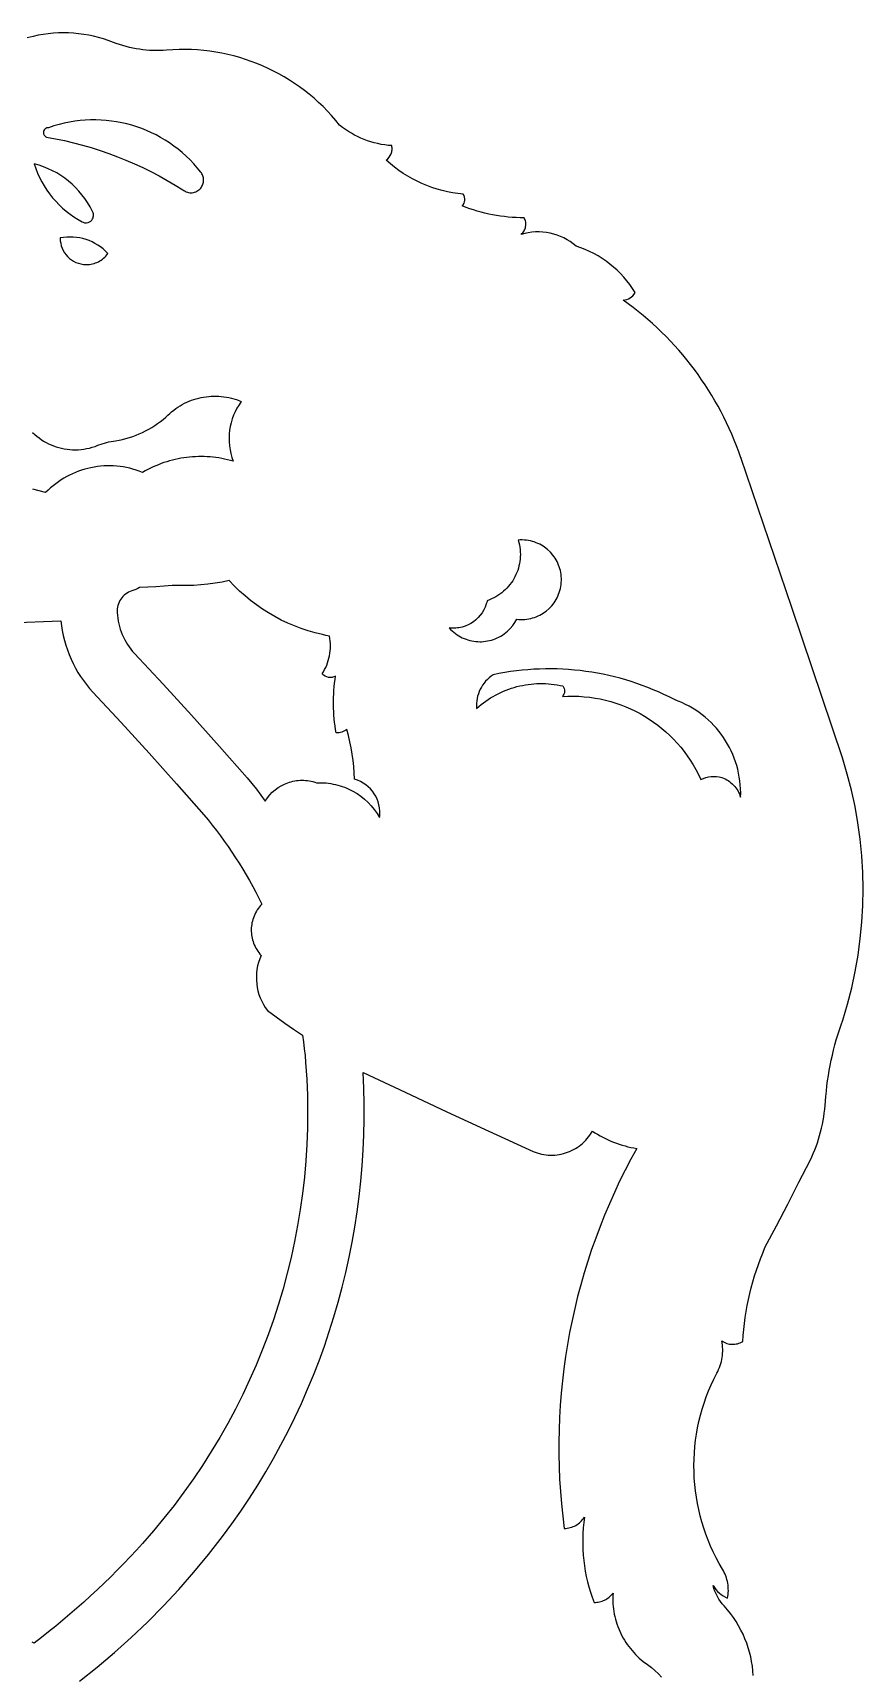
# Model space of a CAD drawing. Extents: x 0 to 100, y 284 to 419.
# Drawn here: x 58.4 to 100.5, y 335.5 to 418.7 of the extents above; entities that cross this region are included whole.
import ezdxf

# ---------------------------------------------------------------- set-up
doc = ezdxf.new("R2010")
doc.units = 0
doc.layers.add('LAYER_0', color=7, linetype='CONTINUOUS')

msp = doc.modelspace()

# ---------------------------------------------------------------- linework, layer by layer
at = {"layer": 'LAYER_0', "color": 0}
for points in [[(94.925, 335.529), (94.907, 335.767), (94.879, 336.005), (94.842, 336.241), (94.794, 336.476), (94.736, 336.709), (94.669, 336.94), (94.592, 337.169), (94.505, 337.394), (94.407, 337.616), (94.3, 337.835), (94.184, 338.05), (94.057, 338.261), (93.921, 338.467), (93.775, 338.668), (93.619, 338.864), (93.453, 339.054), (93.355, 339.165), (93.264, 339.282), (93.181, 339.404), (93.106, 339.532), (93.04, 339.664), (92.982, 339.8), (92.934, 339.94), (92.895, 340.083), (92.962, 339.979), (93.037, 339.882), (93.12, 339.791), (93.209, 339.707), (93.304, 339.63), (93.406, 339.56), (93.513, 339.499), (93.625, 339.446), (93.641, 339.54), (93.653, 339.636), (93.66, 339.731), (93.663, 339.826), (93.662, 339.922), (93.656, 340.016), (93.646, 340.111), (93.631, 340.205), (93.613, 340.298), (93.59, 340.39), (93.564, 340.481), (93.532, 340.571), (93.497, 340.66), (93.457, 340.747), (93.414, 340.832), (93.367, 340.916), (93.201, 341.202), (93.046, 341.493), (92.9, 341.787), (92.765, 342.084), (92.639, 342.384), (92.524, 342.689), (92.419, 342.995), (92.324, 343.304), (92.238, 343.615), (92.163, 343.928), (92.098, 344.244), (92.044, 344.56), (91.998, 344.878), (91.964, 345.197), (91.939, 345.517), (91.925, 345.838), (91.92, 346.158), (91.926, 346.479), (91.942, 346.799), (91.968, 347.12), (92.004, 347.439), (92.05, 347.757), (92.107, 348.075), (92.174, 348.39), (92.25, 348.705), (92.338, 349.017), (92.435, 349.327), (92.542, 349.635), (92.659, 349.939), (92.787, 350.241), (92.925, 350.54), (93.074, 350.835), (93.124, 350.929), (93.17, 351.026), (93.211, 351.123), (93.248, 351.222), (93.281, 351.323), (93.308, 351.424), (93.332, 351.528), (93.351, 351.631), (93.364, 351.736), (93.373, 351.841), (93.378, 351.946), (93.378, 352.052), (93.373, 352.157), (93.363, 352.263), (93.349, 352.369), (93.33, 352.474), (93.39, 352.435), (93.453, 352.401), (93.517, 352.372), (93.582, 352.348), (93.65, 352.329), (93.718, 352.314), (93.786, 352.305), (93.855, 352.3), (93.924, 352.3), (93.994, 352.305), (94.062, 352.315), (94.131, 352.33), (94.198, 352.349), (94.264, 352.374), (94.329, 352.403), (94.392, 352.438), (94.414, 352.745), (94.443, 353.051), (94.478, 353.357), (94.52, 353.661), (94.569, 353.965), (94.623, 354.267), (94.685, 354.568), (94.752, 354.867), (94.826, 355.166), (94.907, 355.462), (94.993, 355.757), (95.086, 356.05), (95.185, 356.341), (95.29, 356.63), (95.401, 356.917), (95.519, 357.202), (96.097, 358.299), (96.67, 359.398), (97.239, 360.5), (97.802, 361.605), (97.884, 361.782), (97.962, 361.959), (98.035, 362.139), (98.104, 362.32), (98.169, 362.503), (98.229, 362.687), (98.284, 362.873), (98.335, 363.059), (98.382, 363.247), (98.424, 363.436), (98.461, 363.626), (98.495, 363.817), (98.522, 364.008), (98.546, 364.201), (98.565, 364.394), (98.601, 364.852), (98.626, 365.115), (98.657, 365.378), (98.691, 365.64), (98.731, 365.902), (98.775, 366.163), (98.823, 366.422), (98.876, 366.681), (98.933, 366.939), (98.995, 367.196), (99.061, 367.453), (99.131, 367.707), (99.206, 367.961), (99.286, 368.213), (99.369, 368.465), (99.457, 368.715), (99.7, 369.527), (99.91, 370.347), (100.088, 371.172), (100.233, 372.002), (100.346, 372.836), (100.426, 373.672), (100.474, 374.511), (100.489, 375.35), (100.472, 376.189), (100.423, 377.027), (100.34, 377.864), (100.226, 378.697), (100.079, 379.527), (99.899, 380.352), (99.687, 381.171), (99.443, 381.983), (96.872, 389.593), (94.292, 397.196), (94.296, 397.186), (94.19, 397.487), (94.079, 397.785), (93.961, 398.08), (93.839, 398.373), (93.71, 398.663), (93.576, 398.95), (93.437, 399.234), (93.292, 399.515), (93.142, 399.793), (92.986, 400.067), (92.826, 400.339), (92.659, 400.607), (92.488, 400.872), (92.312, 401.134), (92.131, 401.391), (91.945, 401.646), (91.754, 401.896), (91.558, 402.143), (91.357, 402.386), (91.151, 402.625), (90.941, 402.86), (90.727, 403.091), (90.507, 403.318), (90.283, 403.541), (90.055, 403.759), (89.822, 403.974), (89.585, 404.183), (89.343, 404.389), (89.097, 404.59), (88.847, 404.786), (88.593, 404.977), (88.335, 405.164), (88.429, 405.172), (88.52, 405.194), (88.607, 405.226), (88.689, 405.27), (88.764, 405.323), (88.831, 405.387), (88.89, 405.459), (88.94, 405.54), (88.808, 405.747), (88.669, 405.946), (88.521, 406.139), (88.364, 406.324), (88.2, 406.502), (88.028, 406.672), (87.849, 406.834), (87.663, 406.988), (87.471, 407.133), (87.272, 407.27), (87.067, 407.397), (86.856, 407.516), (86.64, 407.625), (86.418, 407.725), (86.191, 407.815), (85.96, 407.895), (85.813, 408.014), (85.66, 408.123), (85.501, 408.221), (85.337, 408.309), (85.168, 408.385), (84.996, 408.452), (84.819, 408.507), (84.641, 408.551), (84.459, 408.584), (84.276, 408.605), (84.091, 408.615), (83.906, 408.613), (83.72, 408.599), (83.535, 408.574), (83.351, 408.537), (83.167, 408.488), (83.212, 408.529), (83.253, 408.572), (83.289, 408.618), (83.32, 408.667), (83.347, 408.719), (83.369, 408.772), (83.387, 408.827), (83.4, 408.883), (83.408, 408.939), (83.411, 408.997), (83.408, 409.054), (83.401, 409.111), (83.389, 409.169), (83.372, 409.224), (83.349, 409.279), (83.321, 409.333), (83.12, 409.335), (82.92, 409.342), (82.72, 409.353), (82.52, 409.369), (82.321, 409.39), (82.123, 409.416), (81.925, 409.446), (81.728, 409.481), (81.532, 409.521), (81.337, 409.565), (81.143, 409.614), (80.95, 409.667), (80.759, 409.726), (80.569, 409.788), (80.38, 409.856), (80.192, 409.928), (80.242, 409.993), (80.28, 410.064), (80.305, 410.139), (80.318, 410.217), (80.318, 410.296), (80.306, 410.374), (80.281, 410.451), (80.243, 410.523), (79.972, 410.553), (79.702, 410.594), (79.436, 410.646), (79.172, 410.709), (78.911, 410.782), (78.654, 410.865), (78.401, 410.959), (78.151, 411.063), (77.906, 411.177), (77.667, 411.301), (77.432, 411.435), (77.202, 411.578), (76.978, 411.73), (76.76, 411.892), (76.548, 412.064), (76.343, 412.244), (76.421, 412.315), (76.489, 412.394), (76.544, 412.481), (76.587, 412.574), (76.617, 412.673), (76.627, 412.723), (76.634, 412.774), (76.637, 412.826), (76.637, 412.878), (76.632, 412.931), (76.625, 412.982), (76.444, 412.997), (76.264, 413.02), (76.086, 413.049), (75.909, 413.084), (75.735, 413.127), (75.562, 413.176), (75.39, 413.232), (75.222, 413.294), (75.056, 413.363), (74.893, 413.438), (74.732, 413.519), (74.575, 413.607), (74.421, 413.701), (74.271, 413.8), (74.124, 413.907), (73.981, 414.018), (73.781, 414.264), (73.575, 414.503), (73.361, 414.734), (73.142, 414.958), (72.916, 415.174), (72.684, 415.382), (72.446, 415.583), (72.203, 415.775), (71.954, 415.96), (71.7, 416.137), (71.441, 416.306), (71.178, 416.466), (70.909, 416.618), (70.636, 416.762), (70.36, 416.897), (70.079, 417.024), (69.795, 417.142), (69.507, 417.251), (69.216, 417.352), (68.921, 417.444), (68.624, 417.526), (68.324, 417.599), (68.021, 417.663), (67.716, 417.719), (67.409, 417.764), (67.1, 417.8), (66.789, 417.827), (66.477, 417.844), (66.164, 417.851), (65.849, 417.849), (65.534, 417.836), (65.218, 417.814), (65.045, 417.803), (64.872, 417.797), (64.699, 417.796), (64.527, 417.799), (64.354, 417.808), (64.183, 417.822), (64.011, 417.839), (63.84, 417.863), (63.67, 417.89), (63.501, 417.923), (63.333, 417.96), (63.166, 418.001), (62.999, 418.048), (62.834, 418.1), (62.671, 418.155), (62.266, 418.307), (62.021, 418.388), (61.774, 418.46), (61.524, 418.521), (61.273, 418.574), (61.02, 418.617), (60.766, 418.651), (60.511, 418.675), (60.255, 418.689), (59.999, 418.694), (59.743, 418.689), (59.486, 418.674), (59.23, 418.649), (58.975, 418.615), (58.721, 418.571), (58.467, 418.517), (58.167, 418.443)], [(58.435, 398.459), (58.539, 398.362), (58.647, 398.27), (58.759, 398.184), (58.875, 398.103), (58.994, 398.027), (59.115, 397.957), (59.24, 397.893), (59.368, 397.835), (59.498, 397.783), (59.63, 397.736), (59.764, 397.696), (59.901, 397.662), (60.038, 397.634), (60.177, 397.612), (60.317, 397.597), (60.458, 397.588), (60.6, 397.586), (60.743, 397.59), (60.885, 397.601), (61.028, 397.619), (61.171, 397.643), (61.313, 397.675), (61.454, 397.714), (61.595, 397.759), (61.735, 397.812), (61.955, 397.891), (62.066, 397.925), (62.179, 397.956), (62.292, 397.984), (62.407, 398.008), (62.522, 398.028), (62.638, 398.045), (62.814, 398.076), (62.989, 398.114), (63.162, 398.157), (63.333, 398.206), (63.502, 398.262), (63.67, 398.323), (63.834, 398.389), (63.996, 398.462), (64.156, 398.541), (64.312, 398.625), (64.466, 398.714), (64.616, 398.809), (64.764, 398.909), (64.908, 399.015), (65.048, 399.126), (65.184, 399.242), (65.278, 399.336), (65.375, 399.426), (65.475, 399.513), (65.577, 399.594), (65.682, 399.672), (65.79, 399.745), (65.9, 399.813), (66.011, 399.878), (66.126, 399.938), (66.241, 399.993), (66.36, 400.045), (66.479, 400.091), (66.599, 400.133), (66.722, 400.17), (66.845, 400.203), (66.97, 400.231), (67.095, 400.255), (67.222, 400.274), (67.349, 400.288), (67.477, 400.297), (67.604, 400.302), (67.733, 400.301), (67.861, 400.297), (67.99, 400.287), (68.118, 400.272), (68.246, 400.252), (68.374, 400.228), (68.501, 400.199), (68.627, 400.164), (68.753, 400.125), (68.877, 400.08), (69.001, 400.03), (68.886, 399.864), (68.782, 399.692), (68.69, 399.515), (68.61, 399.333), (68.542, 399.147), (68.485, 398.958), (68.441, 398.766), (68.409, 398.571), (68.389, 398.375), (68.381, 398.178), (68.385, 397.981), (68.402, 397.784), (68.432, 397.587), (68.474, 397.392), (68.529, 397.198), (68.596, 397.007), (68.451, 397.047), (68.305, 397.083), (68.159, 397.116), (68.011, 397.145), (67.864, 397.17), (67.717, 397.191), (67.569, 397.208), (67.421, 397.222), (67.273, 397.232), (67.124, 397.238), (66.977, 397.24), (66.828, 397.239), (66.68, 397.234), (66.533, 397.226), (66.385, 397.213), (66.239, 397.196), (66.092, 397.176), (65.946, 397.153), (65.801, 397.126), (65.656, 397.095), (65.512, 397.06), (65.369, 397.022), (65.227, 396.98), (65.086, 396.934), (64.945, 396.885), (64.806, 396.832), (64.668, 396.776), (64.531, 396.716), (64.396, 396.652), (64.261, 396.585), (64.129, 396.514), (63.998, 396.44), (63.838, 396.502), (63.678, 396.557), (63.517, 396.606), (63.354, 396.649), (63.191, 396.684), (63.027, 396.715), (62.862, 396.739), (62.698, 396.756), (62.533, 396.768), (62.368, 396.773), (62.204, 396.772), (62.039, 396.766), (61.876, 396.753), (61.713, 396.735), (61.551, 396.71), (61.39, 396.679), (61.231, 396.643), (61.072, 396.601), (60.915, 396.553), (60.76, 396.5), (60.607, 396.44), (60.455, 396.375), (60.306, 396.304), (60.16, 396.228), (60.016, 396.146), (59.875, 396.059), (59.737, 395.966), (59.602, 395.868), (59.469, 395.764), (59.341, 395.655), (59.216, 395.54), (59.094, 395.42), (58.771, 395.506), (58.445, 395.587)], [(57.242, 388.833), (59.864, 388.932), (59.894, 388.68), (59.934, 388.429), (59.984, 388.181), (60.044, 387.936), (60.114, 387.693), (60.193, 387.454), (60.282, 387.219), (60.381, 386.987), (60.488, 386.759), (60.605, 386.536), (60.731, 386.318), (60.866, 386.105), (61.009, 385.897), (61.162, 385.695), (61.322, 385.499), (61.491, 385.308), (62.916, 383.778), (64.328, 382.233), (65.725, 380.677), (67.109, 379.107), (67.324, 378.846), (67.534, 378.581), (67.741, 378.314), (67.944, 378.044), (68.142, 377.77), (68.337, 377.494), (68.527, 377.215), (68.713, 376.933), (68.895, 376.649), (69.072, 376.361), (69.245, 376.071), (69.414, 375.778), (69.579, 375.483), (69.739, 375.186), (69.895, 374.885), (70.045, 374.583), (69.981, 374.514), (69.921, 374.443), (69.865, 374.371), (69.813, 374.296), (69.765, 374.219), (69.721, 374.14), (69.681, 374.06), (69.646, 373.978), (69.614, 373.895), (69.587, 373.812), (69.563, 373.726), (69.543, 373.64), (69.528, 373.554), (69.516, 373.467), (69.509, 373.379), (69.506, 373.292), (69.506, 373.204), (69.511, 373.116), (69.521, 373.029), (69.534, 372.942), (69.551, 372.856), (69.572, 372.77), (69.597, 372.685), (69.627, 372.601), (69.66, 372.519), (69.697, 372.437), (69.739, 372.358), (69.785, 372.28), (69.835, 372.203), (69.889, 372.128), (69.947, 372.056), (70.009, 371.986), (69.936, 371.812), (69.877, 371.636), (69.83, 371.457), (69.795, 371.276), (69.773, 371.094), (69.763, 370.912), (69.765, 370.729), (69.78, 370.548), (69.806, 370.368), (69.845, 370.19), (69.896, 370.014), (69.959, 369.842), (70.034, 369.674), (70.12, 369.51), (70.218, 369.351), (70.328, 369.199), (70.764, 368.878), (71.205, 368.564), (71.65, 368.255), (72.1, 367.953), (72.148, 367.606), (72.19, 367.26), (72.227, 366.912), (72.259, 366.564), (72.313, 365.73), (72.347, 364.897), (72.358, 364.065), (72.349, 363.234), (72.318, 362.407), (72.267, 361.581), (72.195, 360.758), (72.102, 359.939), (71.988, 359.123), (71.854, 358.311), (71.7, 357.504), (71.526, 356.7), (71.332, 355.903), (71.117, 355.111), (70.883, 354.325), (70.63, 353.544), (70.356, 352.771), (70.064, 352.004), (69.752, 351.246), (69.421, 350.494), (69.071, 349.751), (68.702, 349.016), (68.314, 348.291), (67.908, 347.574), (67.483, 346.867), (67.04, 346.17), (66.578, 345.484), (66.098, 344.808), (65.601, 344.144), (65.086, 343.49), (64.552, 342.849), (64.002, 342.22), (63.687, 341.875), (63.368, 341.532), (63.045, 341.194), (62.719, 340.86), (62.388, 340.53), (62.053, 340.204), (61.715, 339.881), (61.373, 339.563), (61.027, 339.249), (60.677, 338.939), (60.325, 338.633), (59.968, 338.331), (59.608, 338.034), (59.244, 337.74), (58.876, 337.451), (58.505, 337.167), (58.405, 337.211)], [(60.809, 335.252), (61.701, 335.957), (62.573, 336.69), (63.424, 337.45), (64.253, 338.237), (65.061, 339.051), (65.845, 339.892), (66.606, 340.758), (67.342, 341.65), (68.053, 342.568), (68.521, 343.205), (68.974, 343.851), (69.411, 344.506), (69.833, 345.169), (70.241, 345.84), (70.632, 346.519), (71.009, 347.206), (71.37, 347.9), (71.716, 348.601), (72.045, 349.309), (72.359, 350.023), (72.658, 350.744), (72.94, 351.47), (73.206, 352.202), (73.457, 352.941), (73.691, 353.684), (73.909, 354.431), (74.11, 355.184), (74.295, 355.941), (74.464, 356.702), (74.616, 357.467), (74.752, 358.235), (74.871, 359.007), (74.973, 359.782), (75.058, 360.559), (75.126, 361.34), (75.178, 362.122), (75.212, 362.906), (75.228, 363.692), (75.228, 364.479), (75.211, 365.268), (75.175, 366.057), (77.293, 365.062), (79.414, 364.073), (81.539, 363.091), (83.773, 362.066), (83.881, 362.023), (83.99, 361.986), (84.1, 361.954), (84.21, 361.927), (84.321, 361.906), (84.433, 361.89), (84.544, 361.88), (84.655, 361.875), (84.767, 361.875), (84.877, 361.881), (84.987, 361.891), (85.096, 361.907), (85.204, 361.928), (85.312, 361.954), (85.417, 361.984), (85.521, 362.02), (85.624, 362.06), (85.724, 362.105), (85.823, 362.154), (85.92, 362.208), (86.013, 362.267), (86.105, 362.33), (86.193, 362.398), (86.279, 362.47), (86.361, 362.547), (86.44, 362.627), (86.516, 362.712), (86.587, 362.801), (86.655, 362.894), (86.719, 362.992), (86.779, 363.093), (86.907, 363.009), (87.036, 362.929), (87.168, 362.852), (87.301, 362.779), (87.437, 362.71), (87.574, 362.645), (87.714, 362.584), (87.854, 362.527), (87.996, 362.474), (88.14, 362.425), (88.285, 362.38), (88.432, 362.34), (88.579, 362.302), (88.728, 362.27), (88.878, 362.242), (89.029, 362.218), (88.727, 361.667), (88.437, 361.112), (88.159, 360.551), (87.893, 359.986), (87.638, 359.416), (87.396, 358.842), (87.165, 358.263), (86.945, 357.68), (86.739, 357.094), (86.543, 356.504), (86.36, 355.911), (86.189, 355.314), (86.03, 354.714), (85.884, 354.112), (85.749, 353.506), (85.626, 352.898), (85.516, 352.288), (85.418, 351.676), (85.332, 351.061), (85.259, 350.445), (85.198, 349.827), (85.149, 349.208), (85.113, 348.588), (85.089, 347.966), (85.078, 347.344), (85.079, 346.721), (85.093, 346.097), (85.12, 345.474), (85.159, 344.85), (85.211, 344.226), (85.275, 343.603), (85.353, 342.98), (85.43, 342.982), (85.508, 342.99), (85.583, 343.002), (85.657, 343.019), (85.73, 343.04), (85.801, 343.067), (85.871, 343.097), (85.938, 343.132), (86.003, 343.17), (86.065, 343.213), (86.125, 343.26), (86.182, 343.311), (86.235, 343.365), (86.286, 343.423), (86.332, 343.484), (86.375, 343.549), (86.34, 343.275), (86.313, 343.002), (86.295, 342.727), (86.287, 342.452), (86.287, 342.178), (86.295, 341.904), (86.313, 341.631), (86.34, 341.359), (86.375, 341.087), (86.419, 340.817), (86.472, 340.548), (86.533, 340.281), (86.603, 340.015), (86.682, 339.751), (86.769, 339.491), (86.865, 339.232), (86.935, 339.233), (87.004, 339.239), (87.073, 339.248), (87.141, 339.262), (87.207, 339.279), (87.272, 339.299), (87.336, 339.324), (87.399, 339.352), (87.459, 339.383), (87.518, 339.419), (87.629, 339.499), (87.731, 339.592), (87.823, 339.697), (87.816, 339.563), (87.813, 339.43), (87.815, 339.297), (87.821, 339.165), (87.832, 339.033), (87.847, 338.902), (87.865, 338.773), (87.889, 338.644), (87.916, 338.516), (87.947, 338.389), (87.982, 338.263), (88.022, 338.14), (88.065, 338.017), (88.113, 337.896), (88.163, 337.777), (88.218, 337.659), (88.276, 337.543), (88.339, 337.429), (88.405, 337.317), (88.474, 337.208), (88.548, 337.1), (88.624, 336.995), (88.704, 336.891), (88.787, 336.791), (88.965, 336.598), (89.155, 336.415), (89.358, 336.245), (89.574, 336.086), (89.767, 335.94), (89.949, 335.783), (90.12, 335.616), (90.279, 335.439)]]:
    msp.add_lwpolyline(points, dxfattribs=at)
for points in [[(59.246, 413.892), (59.196, 413.89), (59.149, 413.879), (59.106, 413.859), (59.067, 413.832), (59.035, 413.798), (59.009, 413.758), (58.992, 413.713), (58.984, 413.663), (58.984, 413.623), (58.991, 413.585), (59.003, 413.548), (59.021, 413.514), (59.045, 413.484), (59.072, 413.456), (59.104, 413.434), (59.14, 413.416), (59.6, 413.332), (60.056, 413.236), (60.51, 413.129), (60.96, 413.01), (61.407, 412.881), (61.851, 412.74), (62.29, 412.588), (62.726, 412.425), (63.157, 412.252), (63.585, 412.068), (64.007, 411.874), (64.425, 411.668), (64.837, 411.452), (65.245, 411.226), (65.647, 410.989), (66.043, 410.743), (66.096, 410.704), (66.151, 410.671), (66.209, 410.644), (66.269, 410.624), (66.329, 410.609), (66.391, 410.601), (66.453, 410.598), (66.514, 410.602), (66.575, 410.611), (66.635, 410.626), (66.693, 410.646), (66.749, 410.672), (66.804, 410.704), (66.855, 410.743), (66.902, 410.786), (66.947, 410.834), (66.98, 410.88), (67.009, 410.927), (67.035, 410.976), (67.055, 411.027), (67.07, 411.079), (67.082, 411.132), (67.089, 411.185), (67.091, 411.239), (67.089, 411.293), (67.083, 411.346), (67.072, 411.399), (67.056, 411.451), (67.036, 411.502), (67.011, 411.551), (66.982, 411.599), (66.948, 411.644), (66.775, 411.858), (66.593, 412.064), (66.405, 412.261), (66.211, 412.45), (66.009, 412.63), (65.802, 412.801), (65.589, 412.964), (65.37, 413.117), (65.147, 413.261), (64.918, 413.397), (64.685, 413.522), (64.447, 413.639), (64.206, 413.747), (63.96, 413.845), (63.712, 413.933), (63.46, 414.012), (63.205, 414.081), (62.948, 414.14), (62.689, 414.189), (62.427, 414.229), (62.164, 414.258), (61.9, 414.277), (61.635, 414.286), (61.369, 414.284), (61.102, 414.273), (60.835, 414.25), (60.568, 414.217), (60.302, 414.174), (60.036, 414.119), (59.771, 414.055), (59.508, 413.978), (59.246, 413.892)], [(60.951, 409.121), (60.987, 409.105), (61.023, 409.092), (61.06, 409.083), (61.097, 409.077), (61.171, 409.078), (61.244, 409.093), (61.312, 409.12), (61.374, 409.161), (61.428, 409.214), (61.471, 409.279), (61.493, 409.325), (61.507, 409.375), (61.515, 409.425), (61.516, 409.475), (61.511, 409.525), (61.499, 409.574), (61.481, 409.622), (61.342, 409.887), (61.217, 410.099), (61.082, 410.303), (60.935, 410.498), (60.778, 410.684), (60.613, 410.862), (60.438, 411.03), (60.254, 411.187), (60.062, 411.335), (59.862, 411.473), (59.655, 411.599), (59.441, 411.714), (59.219, 411.817), (58.992, 411.909), (58.759, 411.989), (58.521, 412.055), (58.6, 411.821), (58.69, 411.593), (58.791, 411.369), (58.902, 411.152), (59.024, 410.941), (59.155, 410.736), (59.296, 410.539), (59.446, 410.348), (59.606, 410.165), (59.773, 409.99), (59.95, 409.822), (60.135, 409.664), (60.328, 409.514), (60.528, 409.374), (60.736, 409.243), (60.951, 409.121)], [(62.246, 407.523), (62.127, 407.643), (62.002, 407.755), (61.871, 407.857), (61.734, 407.951), (61.593, 408.034), (61.446, 408.109), (61.295, 408.174), (61.141, 408.23), (60.984, 408.276), (60.823, 408.311), (60.661, 408.337), (60.496, 408.353), (60.331, 408.358), (60.165, 408.352), (59.998, 408.335), (59.832, 408.308), (59.837, 408.172), (59.855, 408.039), (59.887, 407.912), (59.93, 407.789), (59.985, 407.672), (60.049, 407.562), (60.125, 407.458), (60.209, 407.363), (60.302, 407.276), (60.404, 407.198), (60.513, 407.13), (60.628, 407.073), (60.75, 407.027), (60.877, 406.992), (61.008, 406.971), (61.144, 406.962), (61.226, 406.963), (61.307, 406.97), (61.387, 406.981), (61.465, 406.997), (61.543, 407.018), (61.619, 407.043), (61.693, 407.073), (61.765, 407.107), (61.834, 407.145), (61.902, 407.187), (61.967, 407.234), (62.029, 407.284), (62.088, 407.338), (62.145, 407.396), (62.197, 407.458), (62.246, 407.523)], [(79.526, 388.57), (79.6, 388.491), (79.677, 388.417), (79.756, 388.348), (79.839, 388.283), (79.924, 388.223), (80.011, 388.167), (80.101, 388.117), (80.192, 388.071), (80.285, 388.029), (80.38, 387.993), (80.476, 387.961), (80.573, 387.934), (80.672, 387.912), (80.771, 387.894), (80.871, 387.881), (80.971, 387.873), (81.072, 387.87), (81.172, 387.871), (81.272, 387.878), (81.373, 387.889), (81.473, 387.905), (81.571, 387.926), (81.67, 387.951), (81.767, 387.982), (81.863, 388.018), (81.957, 388.058), (82.05, 388.103), (82.141, 388.153), (82.231, 388.208), (82.318, 388.268), (82.403, 388.333), (82.485, 388.403), (82.622, 388.538), (82.747, 388.684), (82.857, 388.841), (82.907, 388.923), (82.953, 389.008), (83.056, 388.998), (83.159, 388.994), (83.261, 388.995), (83.361, 389), (83.46, 389.011), (83.559, 389.026), (83.655, 389.046), (83.75, 389.071), (83.844, 389.101), (83.935, 389.134), (84.025, 389.172), (84.112, 389.215), (84.197, 389.261), (84.28, 389.311), (84.36, 389.365), (84.438, 389.423), (84.584, 389.549), (84.717, 389.689), (84.837, 389.842), (84.892, 389.922), (84.943, 390.006), (84.99, 390.092), (85.033, 390.182), (85.071, 390.273), (85.105, 390.367), (85.135, 390.463), (85.16, 390.562), (85.179, 390.662), (85.195, 390.765), (85.205, 390.868), (85.209, 390.971), (85.208, 391.072), (85.203, 391.173), (85.192, 391.272), (85.177, 391.37), (85.157, 391.467), (85.132, 391.563), (85.102, 391.656), (85.069, 391.747), (85.031, 391.837), (84.988, 391.924), (84.942, 392.009), (84.892, 392.092), (84.838, 392.172), (84.78, 392.25), (84.654, 392.396), (84.514, 392.53), (84.361, 392.65), (84.281, 392.705), (84.197, 392.755), (84.11, 392.802), (84.021, 392.844), (83.93, 392.883), (83.835, 392.917), (83.739, 392.947), (83.641, 392.971), (83.54, 392.992), (83.437, 393.006), (83.335, 393.016), (83.231, 393.021), (83.128, 393.02), (83.024, 393.014), (83.057, 392.894), (83.085, 392.773), (83.106, 392.652), (83.121, 392.531), (83.13, 392.411), (83.133, 392.291), (83.13, 392.172), (83.121, 392.054), (83.107, 391.936), (83.088, 391.82), (83.062, 391.705), (83.032, 391.592), (82.996, 391.481), (82.956, 391.372), (82.91, 391.264), (82.858, 391.159), (82.803, 391.056), (82.743, 390.956), (82.677, 390.86), (82.607, 390.766), (82.533, 390.675), (82.454, 390.588), (82.371, 390.504), (82.284, 390.424), (82.193, 390.349), (82.098, 390.277), (81.999, 390.209), (81.896, 390.147), (81.788, 390.089), (81.678, 390.035), (81.564, 389.987), (81.447, 389.944), (81.428, 389.862), (81.405, 389.781), (81.349, 389.625), (81.279, 389.478), (81.197, 389.338), (81.102, 389.208), (80.996, 389.088), (80.881, 388.979), (80.756, 388.881), (80.623, 388.794), (80.481, 388.72), (80.334, 388.659), (80.181, 388.611), (80.102, 388.593), (80.023, 388.578), (79.942, 388.567), (79.86, 388.56), (79.777, 388.556), (79.694, 388.557), (79.611, 388.561), (79.526, 388.57)], [(65.5, 390.719), (65.088, 390.681), (64.675, 390.65), (64.262, 390.628), (63.848, 390.612), (63.756, 390.562), (63.661, 390.518), (63.564, 390.479), (63.465, 390.447), (63.378, 390.415), (63.295, 390.376), (63.216, 390.331), (63.142, 390.28), (63.074, 390.224), (63.009, 390.162), (62.951, 390.095), (62.899, 390.024), (62.852, 389.949), (62.811, 389.87), (62.777, 389.788), (62.75, 389.703), (62.73, 389.616), (62.717, 389.526), (62.712, 389.434), (62.714, 389.342), (62.726, 389.198), (62.743, 389.054), (62.767, 388.913), (62.797, 388.772), (62.833, 388.633), (62.874, 388.496), (62.921, 388.361), (62.974, 388.228), (63.033, 388.098), (63.097, 387.97), (63.167, 387.845), (63.242, 387.723), (63.322, 387.604), (63.407, 387.489), (63.499, 387.376), (63.594, 387.268), (65.04, 385.714), (66.472, 384.147), (67.89, 382.567), (69.293, 380.974), (69.53, 380.687), (69.763, 380.396), (69.992, 380.102), (70.217, 379.804), (70.323, 379.964), (70.442, 380.111), (70.572, 380.248), (70.711, 380.371), (70.86, 380.48), (71.017, 380.577), (71.181, 380.66), (71.351, 380.728), (71.437, 380.757), (71.526, 380.782), (71.614, 380.804), (71.705, 380.822), (71.795, 380.836), (71.887, 380.846), (71.979, 380.852), (72.071, 380.855), (72.164, 380.854), (72.257, 380.848), (72.351, 380.838), (72.444, 380.825), (72.537, 380.807), (72.629, 380.785), (72.722, 380.759), (72.814, 380.729), (72.936, 380.732), (73.058, 380.731), (73.179, 380.726), (73.3, 380.717), (73.42, 380.703), (73.538, 380.686), (73.657, 380.665), (73.773, 380.639), (73.889, 380.61), (74.003, 380.577), (74.116, 380.54), (74.228, 380.499), (74.337, 380.455), (74.446, 380.406), (74.657, 380.299), (74.86, 380.178), (75.056, 380.043), (75.241, 379.895), (75.417, 379.735), (75.582, 379.561), (75.736, 379.377), (75.877, 379.18), (76.006, 378.972), (76.015, 379.053), (76.02, 379.135), (76.02, 379.215), (76.018, 379.295), (76.002, 379.453), (75.973, 379.607), (75.93, 379.757), (75.874, 379.902), (75.807, 380.041), (75.728, 380.174), (75.637, 380.299), (75.535, 380.416), (75.424, 380.524), (75.303, 380.623), (75.173, 380.71), (75.034, 380.787), (74.887, 380.852), (74.733, 380.904), (74.717, 381.224), (74.692, 381.543), (74.658, 381.861), (74.615, 382.179), (74.562, 382.495), (74.499, 382.808), (74.428, 383.12), (74.347, 383.431), (74.287, 383.389), (74.225, 383.353), (74.159, 383.321), (74.092, 383.296), (74.022, 383.276), (73.951, 383.261), (73.879, 383.253), (73.806, 383.25), (73.776, 383.429), (73.75, 383.608), (73.727, 383.787), (73.708, 383.967), (73.693, 384.147), (73.681, 384.326), (73.674, 384.507), (73.67, 384.687), (73.67, 384.868), (73.673, 385.048), (73.681, 385.228), (73.691, 385.409), (73.706, 385.589), (73.724, 385.768), (73.747, 385.948), (73.773, 386.127), (73.73, 386.105), (73.686, 386.087), (73.641, 386.074), (73.596, 386.065), (73.55, 386.058), (73.505, 386.057), (73.458, 386.058), (73.413, 386.063), (73.325, 386.086), (73.24, 386.122), (73.162, 386.173), (73.093, 386.237), (73.158, 386.345), (73.219, 386.455), (73.274, 386.568), (73.324, 386.682), (73.367, 386.799), (73.405, 386.918), (73.438, 387.038), (73.465, 387.159), (73.486, 387.282), (73.502, 387.406), (73.511, 387.529), (73.515, 387.654), (73.513, 387.779), (73.505, 387.904), (73.49, 388.029), (73.471, 388.154), (73.288, 388.189), (73.106, 388.227), (72.746, 388.316), (72.39, 388.418), (72.04, 388.535), (71.696, 388.666), (71.357, 388.811), (71.025, 388.968), (70.7, 389.139), (70.382, 389.324), (70.071, 389.521), (69.768, 389.731), (69.474, 389.953), (69.189, 390.188), (68.913, 390.434), (68.647, 390.692), (68.391, 390.962), (68.034, 390.891), (67.675, 390.831), (67.315, 390.783), (66.953, 390.746), (66.591, 390.722), (66.228, 390.709), (65.864, 390.708), (65.5, 390.719)], [(85.285, 385.629), (85.324, 385.566), (85.351, 385.5), (85.367, 385.43), (85.37, 385.359), (85.36, 385.289), (85.34, 385.221), (85.307, 385.157), (85.263, 385.098), (85.542, 385.111), (85.82, 385.114), (86.096, 385.105), (86.37, 385.086), (86.642, 385.058), (86.912, 385.018), (87.179, 384.969), (87.444, 384.909), (87.705, 384.84), (87.962, 384.761), (88.217, 384.673), (88.467, 384.576), (88.712, 384.469), (88.954, 384.354), (89.192, 384.228), (89.424, 384.095), (89.65, 383.953), (89.872, 383.803), (90.088, 383.645), (90.298, 383.478), (90.502, 383.303), (90.7, 383.121), (90.891, 382.931), (91.075, 382.733), (91.252, 382.528), (91.422, 382.315), (91.584, 382.096), (91.738, 381.87), (91.883, 381.637), (92.021, 381.398), (92.149, 381.151), (92.269, 380.899), (92.397, 380.951), (92.528, 380.991), (92.661, 381.02), (92.796, 381.038), (92.932, 381.044), (93.068, 381.039), (93.204, 381.022), (93.338, 380.994), (93.421, 380.961), (93.502, 380.923), (93.58, 380.881), (93.655, 380.835), (93.728, 380.784), (93.797, 380.73), (93.863, 380.672), (93.925, 380.61), (93.984, 380.545), (94.039, 380.477), (94.091, 380.405), (94.138, 380.331), (94.181, 380.254), (94.22, 380.174), (94.253, 380.091), (94.283, 380.007), (94.287, 380.212), (94.282, 380.416), (94.269, 380.619), (94.248, 380.82), (94.219, 381.019), (94.183, 381.216), (94.138, 381.41), (94.087, 381.602), (94.027, 381.791), (93.961, 381.977), (93.887, 382.16), (93.806, 382.34), (93.719, 382.516), (93.625, 382.689), (93.524, 382.857), (93.417, 383.022), (93.303, 383.182), (93.184, 383.338), (93.058, 383.489), (92.926, 383.635), (92.789, 383.776), (92.645, 383.912), (92.497, 384.042), (92.342, 384.167), (92.183, 384.286), (92.019, 384.398), (91.849, 384.505), (91.674, 384.605), (91.495, 384.698), (91.312, 384.785), (91.124, 384.865), (90.931, 384.937), (90.666, 385.072), (90.398, 385.201), (90.128, 385.324), (89.855, 385.441), (89.581, 385.552), (89.304, 385.656), (89.026, 385.755), (88.746, 385.848), (88.464, 385.934), (88.181, 386.015), (87.896, 386.089), (87.61, 386.156), (87.323, 386.219), (87.034, 386.274), (86.744, 386.323), (86.454, 386.366), (86.162, 386.403), (85.87, 386.434), (85.577, 386.459), (85.283, 386.477), (84.99, 386.488), (84.696, 386.494), (84.401, 386.493), (84.106, 386.486), (83.812, 386.473), (83.517, 386.453), (83.222, 386.427), (82.929, 386.394), (82.635, 386.355), (82.342, 386.31), (82.048, 386.257), (81.756, 386.2), (81.652, 386.127), (81.553, 386.048), (81.46, 385.964), (81.374, 385.873), (81.295, 385.777), (81.222, 385.677), (81.156, 385.572), (81.098, 385.463), (81.047, 385.35), (81.004, 385.234), (80.968, 385.115), (80.941, 384.994), (80.922, 384.871), (80.911, 384.746), (80.908, 384.62), (80.915, 384.491), (81.027, 384.589), (81.142, 384.684), (81.259, 384.775), (81.379, 384.862), (81.501, 384.944), (81.625, 385.024), (81.751, 385.099), (81.879, 385.17), (82.009, 385.237), (82.14, 385.3), (82.273, 385.359), (82.408, 385.414), (82.544, 385.465), (82.682, 385.512), (82.821, 385.555), (82.961, 385.594), (83.102, 385.629), (83.245, 385.659), (83.387, 385.685), (83.532, 385.707), (83.676, 385.724), (83.821, 385.738), (83.967, 385.746), (84.113, 385.751), (84.259, 385.751), (84.406, 385.747), (84.553, 385.738), (84.699, 385.725), (84.846, 385.708), (84.993, 385.686), (85.139, 385.659), (85.285, 385.629)]]:
    msp.add_lwpolyline(points, close=True, dxfattribs=at)

doc.saveas('drawing.dxf')
